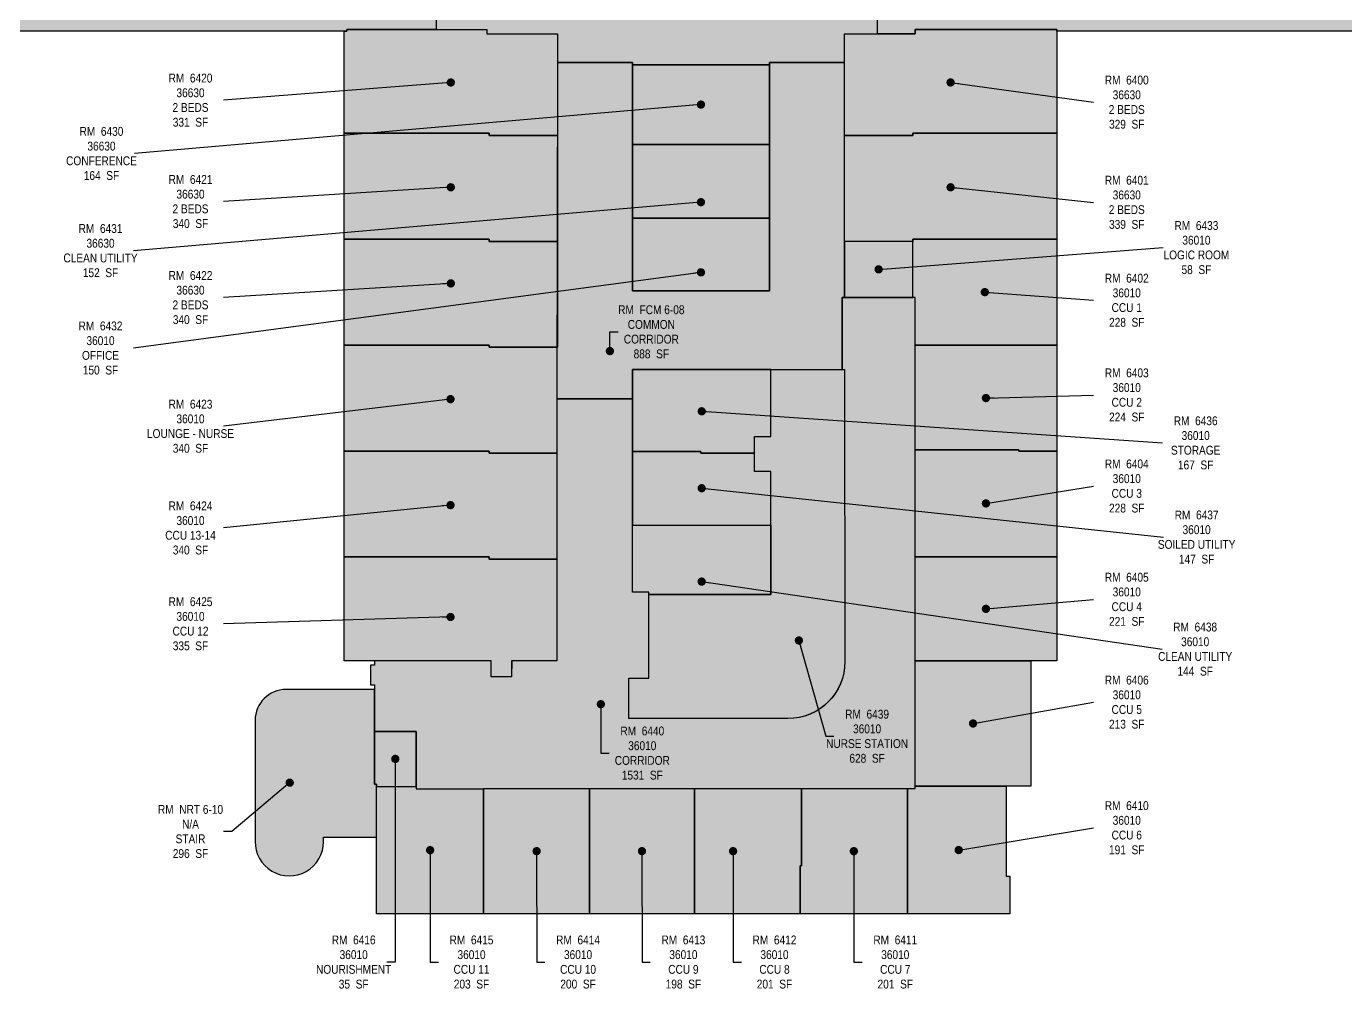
# Model space of a CAD drawing. Header units: inches. Extents: x 2581 to 7839, y 1550 to 4851.
# Drawn here: x 4134 to 6076, y 1551 to 2968 of the extents above; entities that cross this region are included whole.
import ezdxf

# ---------------------------------------------------------------- set-up
doc = ezdxf.new("R2010")
doc.units = ezdxf.units.IN
doc.header["$MEASUREMENT"] = 0
for name, color, linetype in [('0-LABEL', 3, 'Continuous'), ('1-NRT', 200, 'Continuous'), ('1-NRT-PTN', 253, 'Continuous'), ('3-FCM', 190, 'Continuous'), ('3-FCM-PTN', 9, 'Continuous'), ('4-OCC', 6, 'Continuous'), ('4-OCC-PTN', 95, 'Continuous')]:
    doc.layers.add(name, color=color, linetype=linetype)
doc.styles.add('ArialN', font='ARIALN.TTF')
doc.dimstyles.new('AB-195', dxfattribs={"dimscale": 195, "dimtxt": 0.0703125, "dimasz": 0.0625, "dimexe": 0.0625, "dimexo": 0.125, "dimgap": 0.25, "dimtad": 0, "dimdec": 4, "dimrnd": 0.0625, "dimzin": 0, "dimdsep": 46, "dimlunit": 4, "dimtxsty": 'ArialN', "dimblk": 'ARCHTICK', "dimcen": 0.0625, "dimclrd": 256, "dimclre": 256, "dimclrt": 256, "dimadec": 0, "dimazin": 0, "dimtfac": 1, "dimtdec": 4, "dimtofl": 0, "dimtmove": 2, "dimatfit": 3, "dimldrblk": 'DOT', "dimfxl": 0, "dimfrac": 2, "dimtolj": 1, "dimtzin": 0, "dimlwd": -1, "dimlwe": -1, "dimarcsym": 0})

# ---------------------------------------------------------------- blocks, each defined once
blk = doc.blocks.new('_ArchTick')
at = {"const_width": 0.15}
blk.add_lwpolyline([(-0.5, -0.5), (0.5, 0.5)], dxfattribs=at)
blk = doc.blocks.new('_Dot')
at = {"lineweight": -2}
blk.add_line((-0.5, 0), (-1, 0), dxfattribs=at)
at = {"const_width": 0.5}
blk.add_lwpolyline([(-0.25, 0, 1), (0.25, 0, 1)], format="xyb", close=True, dxfattribs=at)

msp = doc.modelspace()

# ---------------------------------------------------------------- hatches: boundary and pattern name
at = {"layer": '1-NRT-PTN'}
h = msp.add_hatch(color=256, dxfattribs=at)
edge = h.paths.add_edge_path()
edge.add_line((4646.000000000002, 1991.99999999999), (4515.999999999994, 1991.999999999991))
edge.add_arc((4516.000000000008, 1946.499999999975), 45.50000000001614, 90.00000000001832, 179.9999999652099)
edge.add_line((4470.499999999992, 1946.500000027602), (4470.500000000002, 1768.56616925701))
edge.add_arc((4520.871694081119, 1767.749993629552), 50.37830591888263, 179.0717142259682, 360.0000072451679)
edge.add_line((4571.250000000001, 1767.749999999991), (4571.250000000001, 1774.249999999991))
edge.add_line((4571.250000000001, 1774.249999999991), (4649.25, 1774.249999999991))
edge.add_line((4649.25, 1774.249999999991), (4649.250000000002, 1852.249999999995))
edge.add_line((4649.250000000002, 1852.249999999995), (4646.000000000021, 1852.249999999995))
edge.add_line((4646.000000000021, 1852.249999999995), (4646.000000000002, 1991.99999999999))
at = {"layer": '3-FCM-PTN'}
for points in [[(5338.268460914258, 2914.999999999994), (5338.250000000004, 2957.249999999994), (5387.000000000004, 2957.249999999994), (5387.000000000004, 3090.499999999994), (5370.750000000004, 3090.499999999994), (5370.750000000004, 3155.499999999994), (5335.000000000004, 3155.499999999994), (5335.000000000004, 3317.999999999994), (5387.000000000004, 3317.999999999993), (5387.000000000004, 3444.749999999994), (5338.250000000004, 3444.749999999994), (5338.250000000005, 4062.249999999994), (5127.015625000005, 4062.249999999995), (5127.015625000005, 3925.749999999994), (5227.750000000005, 3925.749999999994), (5227.750000000004, 3418.749999999994), (5026.250000000004, 3418.749999999995), (5026.250000000005, 3925.749999999994), (5127.000000000005, 3925.749999999994), (5127.000000000005, 4062.249999999995), (4915.750000000005, 4062.249999999995), (4915.750000000005, 3444.749999999995), (4811.750000000003, 3444.749999999995), (4811.750000000004, 3438.24999843495), (4737.000000000004, 3438.249980436934), (4737.000000000004, 3314.749999999995), (4922.250000000004, 3314.749999999993), (4922.250000000004, 3321.249999999995), (5247.750000000004, 3321.06299623587), (5247.750000000002, 3082.56299623587), (4922.250000000004, 3082.562996235869), (4922.250000000005, 3087.249999999995), (4737.000000000004, 3087.249999999995), (4737.000000000004, 2963.749999999995), (4811.750000000004, 2963.749999999995), (4811.750000000004, 2957.249999999995), (4915.750000000004, 2957.249999999995), (4915.750000000004, 2914.999999999995), (5026.250000000004, 2914.999999999995), (5026.250000000004, 2911.749999999994), (5227.750000000004, 2911.749999999994), (5227.750000000004, 2914.999999999994)], [(5387.000000000004, 2957.249999999994), (5387.000000000004, 3090.499999999994), (5546.250000000004, 3090.499999999993), (5546.250000000004, 3113.249999999994), (5608.000000000004, 3113.249999999994), (5608.000000000004, 3087.249999999994), (5696.000000000004, 3087.249999999994), (5696.000000000004, 3080.749999999996), (5908.750000000003, 3080.749999999993), (5908.750000000003, 3087.249999999993), (6033.750000000004, 3087.249999999993), (6033.750000000004, 3080.749999999996), (6209.250000000003, 3080.749999999993), (6209.250000000003, 3087.249999999993), (6475.750000000004, 3087.249999999993), (6475.750000000004, 3083.999999999996), (6479.000000000007, 3083.999999999993), (6479.000000000005, 2963.749999999993), (6475.000000000003, 2963.749999999993), (6475.000000000004, 2961.499999999993), (5651.000000000004, 2961.499999999994), (5651.000000000004, 2963.749999999994), (5442.250000000004, 2963.749999999994), (5442.250000000004, 2957.249999999994)], [(4737.000000000004, 3087.249999999995), (4737.000000000004, 2963.749999999995), (4605.500000000014, 2963.749999999995), (4605.500000000014, 2961.499999999995), (4601.500000000003, 2961.499999999995), (3712.000000000003, 2961.499999999995), (3712.000000000003, 2979.999999999996), (3697.499999999993, 2979.999999999996), (3697.499999999992, 2983.249999999979), (3557.249999999984, 2983.249999999939), (3557.250000000001, 3103.499999999996), (3687.250000000004, 3103.499999999996), (3687.250000000004, 3080.749999999995), (3755.500000000003, 3080.749999999995), (3755.500000000004, 3090.499999999996), (4659.000000000003, 3090.499999999996), (4659.000000000003, 3087.249999999995)], [(5026.250000000004, 2911.749999999994), (5026.250000000004, 2914.999999999995), (4915.750000000004, 2914.999999999995), (4914.932675216334, 2419.971325186873), (5026.250000000004, 2419.971325186873), (5026.250000000003, 2463.030113061379), (5335.16016519931, 2463.030113061379), (5335.160165199311, 2569.280113061379), (5338.250000000005, 2569.280113061379), (5338.250000000004, 2914.999999999994), (5227.750000000004, 2914.999999999994), (5227.750000000003, 2579.030113061379), (5026.250000000003, 2579.030113061379)]]:
    msp.add_hatch(color=256, dxfattribs=at).paths.add_polyline_path(points)
at = {"layer": '4-OCC-PTN'}
for color, points in [(26, [(4915.750000000004, 2807.749999999995), (4815.000000000003, 2807.749999999994), (4815.000000000004, 2810.999999999995), (4601.500000000003, 2810.999999999995), (4601.500000000003, 2961.499999999995), (4605.500000000014, 2961.499999999995), (4605.500000000014, 2963.749999999995), (4811.750000000004, 2963.749999999995), (4811.750000000004, 2957.249999999995), (4915.750000000004, 2957.249999999995)]), (26, [(5338.250000000005, 2807.749999999994), (5338.250000000004, 2957.249999999994), (5442.250000000004, 2957.249999999994), (5442.250000000004, 2963.749999999994), (5651.000000000004, 2963.749999999994), (5651.000000000004, 2810.999999999994), (5439.000000000004, 2810.999999999994), (5439.000000000004, 2807.749999999994)]), (26, [(5026.250000000004, 2911.749999999994), (5026.250000000003, 2794.499999999994), (5227.750000000004, 2794.499999999995), (5227.750000000004, 2911.749999999994)]), (26, [(4915.750000000003, 2651.749999999995), (4815.000000000003, 2651.749999999995), (4815.000000000003, 2654.999999999995), (4601.500000000003, 2654.999999999995), (4601.500000000003, 2810.999999999995), (4815.000000000003, 2810.999999999994), (4815.000000000004, 2807.749999999994), (4915.750000000004, 2807.749999999995)]), (26, [(5338.250000000005, 2807.749999999994), (5439.000000000004, 2807.749999999994), (5439.000000000004, 2810.999999999994), (5651.000000000004, 2810.999999999994), (5651.000000000004, 2654.999999999994), (5439.000000000003, 2654.999999999994), (5439.000000000004, 2651.749999999994), (5338.250000000004, 2651.749999999994)]), (26, [(5026.250000000006, 2685.874999999994), (5227.750000000003, 2685.874999999994), (5227.750000000004, 2794.499999999995), (5026.250000000004, 2794.499999999994)]), (17, [(5227.750000000003, 2685.874999999994), (5026.250000000006, 2685.874999999994), (5026.250000000003, 2579.030113061379), (5227.750000000003, 2579.030113061379)]), (26, [(4915.750000000004, 2495.749999999995), (4815.000000000003, 2495.749999999994), (4815.000000000003, 2498.999999999995), (4601.500000000003, 2498.999999999995), (4601.500000000003, 2654.999999999995), (4815.000000000003, 2654.999999999995), (4815.000000000003, 2651.749999999995), (4915.750000000003, 2651.749999999994)]), (17, [(5439.000000000004, 2651.749999999994), (5338.250000000004, 2651.749999999994), (5338.250000000025, 2569.280113061379), (5439.016645232967, 2569.280113061379)]), (17, [(5442.25873422154, 2569.280113061379), (5439.016645232967, 2569.280113061379), (5439.000000000004, 2654.999999999994), (5651.000000000003, 2654.999999999994), (5651.000000000003, 2498.999999999994), (5442.263224818039, 2498.999999999994)]), (17, [(4914.932675216332, 2339.749999999993), (4815.000000000003, 2339.749999999995), (4815.000000000003, 2342.999999999995), (4601.500000000012, 2342.999999999995), (4601.500000000012, 2498.999999999995), (4815.000000000003, 2498.999999999995), (4815.000000000003, 2495.749999999995), (4914.932675216335, 2495.749999999995)]), (17, [(5442.263224818039, 2498.999999999994), (5651.000000000003, 2498.999999999994), (5651.000000000003, 2342.999999999994), (5595.000000000004, 2342.999999999994), (5595.000000000003, 2344.722606103457), (5442.273082478972, 2344.722606103458)]), (17, [(5026.250000000004, 2463.030113061379), (5026.250000000004, 2342.536774825693), (5127.000000000002, 2342.536774825693), (5127.000000000002, 2340.015056530683), (5206.000000000002, 2340.015056530684), (5206.000000000003, 2364.321218647251), (5230.0238906347, 2364.321218647251), (5230.023890634702, 2463.030113061379)]), (17, [(4914.894198093365, 2183.749999999993), (4815.000000000003, 2183.749999999995), (4815.000000000003, 2186.999999999995), (4601.500000000011, 2186.999999999995), (4601.500000000012, 2342.999999999995), (4815.000000000003, 2342.999999999995), (4815.000000000003, 2339.749999999995), (4914.894198093365, 2339.749999999993)]), (17, [(5026.250000000003, 2233.999999999994), (5229.886945317347, 2233.999999999991), (5229.886945317347, 2312.821218647252), (5206.000000000003, 2312.821218647252), (5206.000000000002, 2340.015056530684), (5127.000000000002, 2340.015056530683), (5127.000000000002, 2342.536774825693), (5026.250000000004, 2342.536774825693)]), (17, [(5442.273082478972, 2344.722606103458), (5595.000000000003, 2344.722606103457), (5595.000000000004, 2342.999999999994), (5651.000000000003, 2342.999999999994), (5651.000000000003, 2186.991802901105), (5442.283160797885, 2186.991802902548)]), (17, [(5229.886945317347, 2131.947548455418), (5050.000000000005, 2131.947548455418), (5050.000000000006, 2135.145096910842), (5026.250000000003, 2135.145096910843), (5026.250000000003, 2233.999999999994), (5229.886945317347, 2233.999999999991)]), (17, [(4914.894198093365, 2183.749999999993), (4914.894198093365, 2034.249999999995), (4848.237016153992, 2034.249999999995), (4848.2185754012, 2010.274779548494), (4818.250000000003, 2010.274779548493), (4818.250000000003, 2034.249999999995), (4601.500000000011, 2034.249999999995), (4601.500000000011, 2186.999999999995), (4815.000000000003, 2186.999999999995), (4815.000000000003, 2183.749999999995)]), (17, [(5442.283160797885, 2186.991802902548), (5651.000000000003, 2186.991802901105), (5651.000000000003, 2034.249999999994), (5442.292920341169, 2034.249999999995)]), (17, [(5613.000000450736, 2034.254138583544), (5613.000000000003, 2034.249999999994), (5612.979865103236, 1849.37368693859), (5442.304733838043, 1849.362781532871), (5442.304733838044, 2034.249999999995)]), (17, [(4707.750000000002, 1930.249999999995), (4646.000000000002, 1930.249999999995), (4646.000000000002, 1852.249999999995), (4649.250000000002, 1852.249999999995), (4649.250000000002, 1848.999999999995), (4707.750000000002, 1848.999999999995)]), (17, [(4807.000000000002, 1845.749999999995), (4807.000000000001, 1661.499999999995), (4649.250000000002, 1661.499999999994), (4649.250000000002, 1744.999999999995), (4649.250000000002, 1848.999999999995), (4707.750000000002, 1848.999999999995), (4707.750000001469, 1845.749999999995)]), (17, [(4963.000000000003, 1846.091546470555), (4963.000000000001, 1661.499999999995), (4807.000000000001, 1661.499999999995), (4807.000000000001, 1846.091546470558)]), (17, [(5117.250000000005, 1846.091546470552), (5117.250000000001, 1661.499999999995), (4963.000000000002, 1661.499999999995), (4963.000000000003, 1846.091546470555)]), (17, [(5275.000000000003, 1846.091546470549), (5275.000000000002, 1731.999999999994), (5273.250000000003, 1731.999999999994), (5273.250000000001, 1661.499999999994), (5117.250000000001, 1661.499999999995), (5117.250000000004, 1846.091546470552)]), (17, [(5431.000000000006, 1846.091546470547), (5431.000000000002, 1661.499999999992), (5273.250000000002, 1661.499999999994), (5273.250000000003, 1731.999999999994), (5275.000000000002, 1731.999999999994), (5275.000000000003, 1846.091546470549)]), (17, [(5431.000000000006, 1846.091546470547), (5442.304942855872, 1846.091546470548), (5442.304942855873, 1849.392275160539), (5576.250000000001, 1849.377687191678), (5576.25, 1716.999999999994), (5582.000000000001, 1716.999999999994), (5582.000000000002, 1661.499999999993), (5431.000000000002, 1661.499999999992)])]:
    msp.add_hatch(color=color, dxfattribs=at).paths.add_polyline_path(points)
h = msp.add_hatch(color=17, dxfattribs=at)
edge = h.paths.add_edge_path()
edge.add_line((5026.250000000004, 2419.971325186873), (4914.932675216334, 2419.971325186621))
edge.add_line((4914.932675216334, 2419.971325186621), (4914.894198093365, 2034.249999999995))
edge.add_line((4914.894198093365, 2034.249999999995), (4848.2185754012, 2034.249999999995))
edge.add_line((4848.2185754012, 2034.249999999995), (4848.2185754012, 2010.274779548494))
edge.add_line((4848.2185754012, 2010.274779548494), (4818.250000000003, 2010.274779548493))
edge.add_line((4818.250000000003, 2010.274779548493), (4818.250000000002, 2034.249999999995))
edge.add_line((4818.250000000002, 2034.249999999995), (4646.000000000003, 2034.249999999995))
edge.add_line((4646.000000000003, 2034.249999999995), (4646.000000000003, 2027.749999999995))
edge.add_line((4646.000000000003, 2027.749999999995), (4640.500000000012, 2027.749999999995))
edge.add_line((4640.500000000012, 2027.749999999995), (4640.500000000012, 1998.499999999995))
edge.add_line((4640.500000000012, 1998.499999999995), (4646.000000000002, 1998.499999999995))
edge.add_line((4646.000000000002, 1998.499999999995), (4646.000000000002, 1930.249999999995))
edge.add_line((4646.000000000002, 1930.249999999995), (4707.750000000002, 1930.249999999995))
edge.add_line((4707.750000000002, 1930.249999999995), (4707.750000000002, 1845.749999999995))
edge.add_line((4707.750000000002, 1845.749999999995), (4807.000000000001, 1845.749999999995))
edge.add_line((4807.000000000001, 1845.749999999995), (4807.000000000001, 1846.091546470549))
edge.add_line((4807.000000000001, 1846.091546470549), (5442.304942855872, 1846.091546470548))
edge.add_line((5442.304942855872, 1846.091546470548), (5442.25873422154, 2569.280113061379))
edge.add_line((5442.25873422154, 2569.280113061379), (5335.160165199311, 2569.280113061379))
edge.add_line((5335.160165199311, 2569.280113061379), (5335.16016519931, 2463.030113061379))
edge.add_line((5335.16016519931, 2463.030113061379), (5338.130296038298, 2463.030113061379))
edge.add_line((5338.130296038298, 2463.030113061379), (5339.000000000003, 2032.999999999994))
edge.add_arc((5255.169540876786, 2032.830459123212), 83.83063056495695, -90.11587630023888, 0.11587630023871043, ccw=False)
edge.add_line((5255.000000000004, 1948.999999999994), (5021.000000000002, 1948.999999999992))
edge.add_line((5021.000000000002, 1948.999999999992), (5021.000000000002, 2008.562286179094))
edge.add_line((5021.000000000002, 2008.562286179094), (5050.000000000003, 2008.562286179095))
edge.add_line((5050.000000000003, 2008.562286179095), (5050.000000000006, 2135.145096910842))
edge.add_line((5050.000000000006, 2135.145096910842), (5026.250000000003, 2135.145096910842))
edge.add_line((5026.250000000003, 2135.145096910842), (5026.250000000004, 2419.971325186873))
h = msp.add_hatch(color=17, dxfattribs=at)
edge = h.paths.add_edge_path()
edge.add_line((5230.0238906347, 2364.321218647251), (5230.023890634702, 2463.03011306138))
edge.add_line((5230.023890634702, 2463.03011306138), (5338.130296038298, 2463.030113061379))
edge.add_line((5338.130296038298, 2463.030113061379), (5339.000000000003, 2032.999999999994))
edge.add_arc((5255.000000000001, 2032.999999999996), 84.00000000000182, 270.0000000000006, 359.9999999999988, ccw=False)
edge.add_line((5255.000000000002, 1948.999999999994), (5021.000000000002, 1948.999999999992))
edge.add_line((5021.000000000002, 1948.999999999992), (5021.000000000002, 2008.562286179094))
edge.add_line((5021.000000000002, 2008.562286179094), (5050.000000000003, 2008.562286179095))
edge.add_line((5050.000000000003, 2008.562286179095), (5050.000000000005, 2131.947548455418))
edge.add_line((5050.000000000005, 2131.947548455418), (5229.886945317347, 2131.947548455418))
edge.add_line((5229.886945317347, 2131.947548455418), (5229.886945317347, 2312.821218647252))
edge.add_line((5229.886945317347, 2312.821218647252), (5206.000000000003, 2312.821218647252))
edge.add_line((5206.000000000003, 2312.821218647252), (5206.000000000003, 2364.321218647251))
edge.add_line((5206.000000000003, 2364.321218647251), (5230.0238906347, 2364.321218647251))

# ---------------------------------------------------------------- linework, layer by layer
at = {"layer": '1-NRT'}
msp.add_lwpolyline([(4646.000000000002, 1991.99999999999), (4515.999999999994, 1991.999999999991, 0.4142135621951573), (4470.499999999992, 1946.500000027602), (4470.500000000002, 1768.56616925701, 1.008133875078394), (4571.250000000001, 1767.749999999991), (4571.250000000001, 1774.249999999991), (4649.25, 1774.249999999991), (4649.250000000002, 1852.249999999995), (4646.000000000021, 1852.249999999995), (4646.000000000002, 1991.99999999999), (4646.000000000002, 1991.99999999999), (4646.000000000002, 1991.99999999999)], format="xyb", close=True, dxfattribs=at)
at = {"layer": '3-FCM'}
for points in [[(5387.000000000004, 2957.249999999994), (5387.000000000004, 3090.499999999994), (5546.250000000004, 3090.499999999993), (5546.250000000004, 3113.249999999994), (5608.000000000004, 3113.249999999994), (5608.000000000004, 3087.249999999994), (5696.000000000004, 3087.249999999994), (5696.000000000004, 3080.749999999996), (5908.750000000003, 3080.749999999993), (5908.750000000003, 3087.249999999993), (6033.750000000004, 3087.249999999993), (6033.750000000004, 3080.749999999996), (6209.250000000003, 3080.749999999993), (6209.250000000003, 3087.249999999993), (6475.750000000004, 3087.249999999993), (6475.750000000004, 3083.999999999996), (6479.000000000007, 3083.999999999993), (6479.000000000005, 2963.749999999993), (6475.000000000003, 2963.749999999993), (6475.000000000004, 2961.499999999993), (5651.000000000004, 2961.499999999994), (5651.000000000004, 2963.749999999994), (5442.250000000004, 2963.749999999994), (5442.250000000004, 2957.249999999994)], [(4737.000000000004, 3087.249999999995), (4737.000000000004, 2963.749999999995), (4605.500000000014, 2963.749999999995), (4605.500000000014, 2961.499999999995), (4601.500000000003, 2961.499999999995), (3712.000000000003, 2961.499999999995), (3712.000000000003, 2979.999999999996), (3697.499999999993, 2979.999999999996), (3697.499999999992, 2983.249999999979), (3557.249999999984, 2983.249999999939), (3557.250000000001, 3103.499999999996), (3687.250000000004, 3103.499999999996), (3687.250000000004, 3080.749999999995), (3755.500000000003, 3080.749999999995), (3755.500000000004, 3090.499999999996), (4659.000000000003, 3090.499999999996), (4659.000000000003, 3087.249999999995)], [(5026.250000000004, 2911.749999999994), (5026.250000000004, 2914.999999999995), (4915.750000000004, 2914.999999999995), (4914.932675216334, 2419.971325186873), (5026.250000000004, 2419.971325186873), (5026.250000000003, 2463.030113061379), (5335.16016519931, 2463.030113061379), (5335.160165199311, 2569.280113061379), (5338.250000000005, 2569.280113061379), (5338.250000000004, 2914.999999999994), (5227.750000000004, 2914.999999999994), (5227.750000000003, 2579.030113061379), (5026.250000000003, 2579.030113061379)]]:
    msp.add_lwpolyline(points, close=True, dxfattribs=at)
for points in [[(5338.268460914258, 2914.999999999994), (5338.250000000004, 2957.249999999994), (5387.000000000004, 2957.249999999994), (5387.000000000004, 3090.499999999994)], [(4737.000000000004, 3087.249999999995), (4737.000000000004, 2963.749999999995), (4811.750000000004, 2963.749999999995), (4811.750000000004, 2963.749999999995), (4811.750000000004, 2957.249999999995), (4915.750000000004, 2957.249999999995), (4915.750000000004, 2914.999999999995), (5026.250000000004, 2914.999999999995), (5026.250000000004, 2911.749999999994), (5227.750000000004, 2911.749999999994), (5227.750000000004, 2914.999999999994), (5338.268460914258, 2914.999999999994)]]:
    msp.add_lwpolyline(points, dxfattribs=at)
at = {"layer": '4-OCC'}
for points in [[(4915.750000000004, 2807.749999999995), (4815.000000000003, 2807.749999999994), (4815.000000000004, 2810.999999999995), (4601.500000000003, 2810.999999999995), (4601.500000000003, 2961.499999999995), (4605.500000000014, 2961.499999999995), (4605.500000000014, 2963.749999999995), (4811.750000000004, 2963.749999999995), (4811.750000000004, 2957.249999999995), (4915.750000000004, 2957.249999999995)], [(5338.250000000005, 2807.749999999994), (5338.250000000004, 2957.249999999994), (5442.250000000004, 2957.249999999994), (5442.250000000004, 2963.749999999994), (5651.000000000004, 2963.749999999994), (5651.000000000004, 2810.999999999994), (5439.000000000004, 2810.999999999994), (5439.000000000004, 2807.749999999994)], [(5026.250000000004, 2911.749999999994), (5026.250000000004, 2911.749999999994), (5026.250000000004, 2911.749999999994), (5026.250000000003, 2794.499999999994), (5227.750000000004, 2794.499999999995), (5227.750000000004, 2794.499999999995), (5227.750000000004, 2794.499999999995), (5227.750000000004, 2794.499999999995), (5227.750000000004, 2794.499999999995), (5227.750000000004, 2794.499999999995), (5227.750000000004, 2911.749999999994), (5227.750000000004, 2911.749999999994), (5227.750000000004, 2911.749999999994)], [(5338.250000000005, 2807.749999999994), (5439.000000000004, 2807.749999999994), (5439.000000000004, 2810.999999999994), (5651.000000000004, 2810.999999999994), (5651.000000000004, 2654.999999999994), (5439.000000000003, 2654.999999999994), (5439.000000000004, 2651.749999999994), (5338.250000000004, 2651.749999999994)], [(5026.250000000006, 2685.874999999994), (5227.750000000003, 2685.874999999994), (5227.750000000004, 2794.499999999995), (5026.250000000004, 2794.499999999994), (5026.250000000006, 2685.874999999994)], [(5227.750000000003, 2685.874999999994), (5026.250000000006, 2685.874999999994), (5026.250000000006, 2685.874999999994), (5026.250000000006, 2685.874999999994), (5026.250000000006, 2685.874999999994), (5026.250000000003, 2579.030113061379), (5227.750000000003, 2579.030113061379), (5227.750000000003, 2685.874999999994)], [(4915.750000000004, 2495.749999999995), (4815.000000000003, 2495.749999999994), (4815.000000000003, 2498.999999999995), (4601.500000000003, 2498.999999999995), (4601.500000000003, 2654.999999999995), (4815.000000000003, 2654.999999999995), (4815.000000000003, 2651.749999999995), (4915.750000000003, 2651.749999999994)], [(5439.000000000004, 2651.749999999994), (5338.250000000004, 2651.749999999994), (5338.250000000025, 2569.280113061379), (5439.016645232967, 2569.280113061379)], [(5442.25873422154, 2569.280113061379), (5439.016645232967, 2569.280113061379), (5439.000000000004, 2654.999999999994), (5651.000000000003, 2654.999999999994), (5651.000000000003, 2498.999999999994), (5442.263224818039, 2498.999999999994), (5442.263224818039, 2498.999999999994), (5442.263224818039, 2498.999999999994)], [(4914.932675216332, 2339.749999999993), (4815.000000000003, 2339.749999999995), (4815.000000000003, 2342.999999999995), (4601.500000000012, 2342.999999999995), (4601.500000000012, 2498.999999999995), (4815.000000000003, 2498.999999999995), (4815.000000000003, 2495.749999999995), (4914.932675216335, 2495.749999999995)], [(5442.263224818039, 2498.999999999994), (5442.263224818039, 2498.999999999994), (5442.263224818039, 2498.999999999994), (5651.000000000003, 2498.999999999994), (5651.000000000003, 2342.999999999994), (5595.000000000004, 2342.999999999994), (5595.000000000003, 2344.722606103457), (5442.273082478972, 2344.722606103458)], [(5026.250000000004, 2463.030113061379), (5026.250000000004, 2342.536774825693), (5127.000000000002, 2342.536774825693), (5127.000000000002, 2340.015056530683), (5206.000000000002, 2340.015056530684), (5206.000000000003, 2364.321218647251), (5230.0238906347, 2364.321218647251), (5230.023890634702, 2463.030113061379)], [(4914.894198093365, 2183.749999999993), (4815.000000000003, 2183.749999999995), (4815.000000000003, 2186.999999999995), (4601.500000000011, 2186.999999999995), (4601.500000000012, 2342.999999999995), (4815.000000000003, 2342.999999999995), (4815.000000000003, 2339.749999999995), (4914.894198093365, 2339.749999999993)], [(5442.273082478972, 2344.722606103458), (5595.000000000003, 2344.722606103457), (5595.000000000004, 2342.999999999994), (5651.000000000003, 2342.999999999994), (5651.000000000003, 2186.991802901105), (5442.283160797885, 2186.991802902548)], [(5229.886945317347, 2131.947548455418), (5050.000000000005, 2131.947548455418), (5050.000000000006, 2135.145096910842), (5026.250000000003, 2135.145096910843), (5026.250000000003, 2233.999999999994), (5229.886945317347, 2233.999999999991)], [(4914.894198093365, 2183.749999999993), (4914.894198093365, 2034.249999999995), (4848.237016153992, 2034.249999999995), (4848.2185754012, 2010.274779548494), (4818.250000000003, 2010.274779548493), (4818.250000000003, 2034.249999999995), (4601.500000000011, 2034.249999999995), (4601.500000000011, 2186.999999999995), (4815.000000000003, 2186.999999999995), (4815.000000000003, 2183.749999999995)], [(5442.283160797885, 2186.991802902548), (5651.000000000003, 2186.991802901105), (5651.000000000003, 2034.249999999994), (5442.292920341169, 2034.249999999995)], [(5613.000000450736, 2034.254138583544), (5613.000000000003, 2034.249999999994), (5612.979865103236, 1849.37368693859), (5442.304733838043, 1849.362781532871), (5442.304733838044, 2034.249999999995)], [(4707.750000000002, 1930.249999999995), (4646.000000000002, 1930.249999999995), (4646.000000000002, 1852.249999999995), (4649.250000000002, 1852.249999999995), (4649.250000000002, 1848.999999999995), (4707.750000000002, 1848.999999999995)], [(4807.000000000002, 1845.749999999995), (4807.000000000001, 1661.499999999995), (4649.250000000002, 1661.499999999994), (4649.250000000002, 1744.999999999995), (4649.250000000002, 1744.999999999995), (4649.250000000002, 1848.999999999995), (4707.750000000002, 1848.999999999995), (4707.750000001469, 1845.749999999995)], [(4963.000000000003, 1846.091546470555), (4963.000000000001, 1661.499999999995), (4807.000000000001, 1661.499999999995), (4807.000000000001, 1846.091546470549)], [(5117.250000000005, 1846.091546470552), (5117.250000000001, 1661.499999999995), (4963.000000000002, 1661.499999999995), (4963.000000000003, 1846.091546470555)], [(5275.000000000003, 1846.091546470549), (5275.000000000002, 1731.999999999994), (5273.250000000003, 1731.999999999994), (5273.250000000001, 1661.499999999994), (5117.250000000001, 1661.499999999995), (5117.250000000004, 1846.091546470552)], [(5431.000000000006, 1846.091546470547), (5431.000000000002, 1661.499999999992), (5273.250000000002, 1661.499999999994), (5273.250000000003, 1731.999999999994), (5275.000000000002, 1731.999999999994), (5275.000000000003, 1846.091546470549)], [(5431.000000000006, 1846.091546470547), (5442.304942855872, 1846.091546470548), (5442.304942855873, 1849.392275160539), (5576.250000000001, 1849.377687191678), (5576.25, 1716.999999999994), (5582.000000000001, 1716.999999999994), (5582.000000000002, 1661.499999999993), (5431.000000000002, 1661.499999999992)]]:
    msp.add_lwpolyline(points, close=True, dxfattribs=at)
for points in [[(4915.750000000003, 2651.749999999995), (4815.000000000003, 2651.749999999995), (4815.000000000003, 2654.999999999995), (4601.500000000003, 2654.999999999995), (4601.500000000003, 2810.999999999995), (4815.000000000003, 2810.999999999994), (4815.000000000004, 2807.749999999994), (4915.750000000004, 2807.749999999995), (4915.750000000003, 2651.749999999995)], [(5026.250000000003, 2233.999999999994), (5229.886945317347, 2233.999999999991), (5229.886945317347, 2312.821218647252), (5206.000000000003, 2312.821218647252), (5206.000000000002, 2340.015056530684), (5127.000000000002, 2340.015056530683), (5127.000000000002, 2342.536774825693), (5026.250000000004, 2342.536774825693), (5026.250000000003, 2233.999999999994)]]:
    msp.add_lwpolyline(points, dxfattribs=at)
for points in [[(5026.250000000004, 2419.971325186873), (4914.932675216334, 2419.971325186621), (4914.894198093365, 2034.249999999995), (4848.2185754012, 2034.249999999995), (4848.2185754012, 2010.274779548494), (4818.250000000003, 2010.274779548493), (4818.250000000002, 2034.249999999995), (4646.000000000003, 2034.249999999995), (4646.000000000003, 2027.749999999995), (4640.500000000012, 2027.749999999995), (4640.500000000012, 1998.499999999995), (4646.000000000002, 1998.499999999995), (4646.000000000002, 1930.249999999995), (4707.750000000002, 1930.249999999995), (4707.750000000002, 1845.749999999995), (4807.000000000001, 1845.749999999995), (4807.000000000001, 1846.091546470549), (5442.304942855872, 1846.091546470548), (5442.25873422154, 2569.280113061379), (5335.160165199311, 2569.280113061379), (5335.16016519931, 2463.030113061379), (5338.130296038298, 2463.030113061379), (5339.000000000003, 2032.999999999994, -0.4153987671525642), (5255.000000000004, 1948.999999999994), (5021.000000000002, 1948.999999999992), (5021.000000000002, 2008.562286179094), (5050.000000000003, 2008.562286179095), (5050.000000000006, 2135.145096910842), (5026.250000000003, 2135.145096910842)], [(5230.0238906347, 2364.321218647251), (5230.023890634702, 2463.03011306138), (5338.130296038298, 2463.030113061379), (5339.000000000003, 2032.999999999994, -0.4142135623730872), (5255.000000000002, 1948.999999999994), (5021.000000000002, 1948.999999999992), (5021.000000000002, 2008.562286179094), (5050.000000000003, 2008.562286179095), (5050.000000000005, 2131.947548455418), (5229.886945317347, 2131.947548455418), (5229.886945317347, 2312.821218647252), (5206.000000000003, 2312.821218647252), (5206.000000000003, 2364.321218647251), (5230.0238906347, 2364.321218647251)]]:
    msp.add_lwpolyline(points, format="xyb", close=True, dxfattribs=at)

# ---------------------------------------------------------------- texts
at = {"layer": '0-LABEL', "char_height": 13, "attachment_point": 5, "style": 'ArialN'}
for s, insert in [('RM  6420\\P36630\\P2 BEDS\\P331  SF', (4375.295016735411, 2859.631502718807)), ('RM  6400\\P36630\\P2 BEDS\\P329  SF', (5754.015583464156, 2856.658817764374)), ('RM  6430\\P36630\\PCONFERENCE\\P164  SF', (4244.186223355327, 2781.124999999995)), ('RM  6421\\P36630\\P2 BEDS\\P340  SF', (4375.295016735411, 2710.353391250782)), ('RM  6401\\P36630\\P2 BEDS\\P339  SF', (5754.015583464156, 2709.17690428663)), ('RM  6433\\P36010\\PLOGIC ROOM\\P58  SF', (5856.606773623666, 2642.511362190191)), ('RM  6431\\P36630\\PCLEAN UTILITY\\P152  SF', (4242.779015509619, 2638.036038307757)), ('RM  6422\\P36630\\P2 BEDS\\P340  SF', (4375.29501673541, 2568.945467552417)), ('RM  6402\\P36010\\PCCU 1\\P228  SF', (5754.015583464156, 2564.944534944764)), ('RM  FCM 6-08\\PCOMMON\\PCORRIDOR\\P888  SF', (5053.909234996972, 2518.495671125973)), ('RM  6432\\P36010\\POFFICE\\P150  SF', (4242.779015509615, 2494.629564598313)), ('RM  6403\\P36010\\PCCU 2\\P224  SF', (5754.015583464155, 2425.507091019127)), ('RM  6423\\P36010\\PLOUNGE - NURSE\\P340  SF', (4375.29501673541, 2379.464266800548)), ('RM  6436\\P36010\\PSTORAGE\\P167  SF', (5855.492600959172, 2354.922013636308)), ('RM  6404\\P36010\\PCCU 3\\P228  SF', (5754.015583464155, 2291.421709411471)), ('RM  6424\\P36010\\PCCU 13-14\\P340  SF', (4375.29501673541, 2229.685456171722)), ('RM  6437\\P36010\\PSOILED UTILITY\\P147  SF', (5856.903921291167, 2216.268387412842)), ('RM  6405\\P36010\\PCCU 4\\P221  SF', (5754.015583464155, 2124.563878631444)), ('RM  6425\\P36010\\PCCU 12\\P335  SF', (4375.29501673541, 2088.586623592638)), ('RM  6438\\P36010\\PCLEAN UTILITY\\P144  SF', (5854.782060262733, 2051.245658195831)), ('RM  6406\\P36010\\PCCU 5\\P213  SF', (5754.015583464155, 1973.132597276636)), ('RM  6439\\P36010\\PNURSE STATION\\P628  SF', (5371.647037835959, 1922.951684849319)), ('RM  6440\\P36010\\PCORRIDOR\\P1531  SF', (5040.604701790988, 1898.182492321381)), ('RM  6410\\P36010\\PCCU 6\\P191  SF', (5754.015583464155, 1788.275893977202)), ('RM  NRT 6-10\\PN/A\\PSTAIR\\P296  SF', (4375.295016735409, 1782.685843855331)), ('RM  6416\\P36010\\PNOURISHMENT\\P35  SF', (4615.564066856979, 1590.499999999995)), ('RM  6415\\P36010\\PCCU 11\\P203  SF', (4789.125000000002, 1590.499999999994)), ('RM  6414\\P36010\\PCCU 10\\P200  SF', (4946.000000000002, 1590.499999999994)), ('RM  6413\\P36010\\PCCU 9\\P198  SF', (5101.125000000003, 1590.499999999994)), ('RM  6412\\P36010\\PCCU 8\\P201  SF', (5235.280875119823, 1590.499999999994)), ('RM  6411\\P36010\\PCCU 7\\P201  SF', (5413.125000000004, 1590.499999999994))]:
    msp.add_mtext(s, dxfattribs=dict(at, insert=insert))

# ---------------------------------------------------------------- leaders
at = {"layer": '0-LABEL', "annotation_type": 0, "has_hookline": 1}
for points, hookline_direction, text_width in [([(4758.625000000004, 2885.749999999995), (4424.045016735411, 2859.631502718807)], 1, 62.68553888130969), ([(5494.625000000004, 2885.749999999994), (5705.265583464156, 2856.658817764374)], 0, 62.68553888130969), ([(5127.000000000004, 2853.124999999995), (4292.936223355327, 2781.124999999995)], 1, 102.7141882673943), ([(4758.625000000004, 2731.374999999995), (4424.045016735411, 2710.353391250782)], 1, 60.6637107776262), ([(5494.625000000004, 2731.374999999994), (5705.265583464156, 2709.17690428663)], 0, 60.6637107776262), ([(5127.000000000006, 2709.448975390354), (4291.529015509619, 2638.036038307757)], 1, 108.3983628922237), ([(5388.633322616485, 2610.515056530686), (5807.856773623666, 2642.511362190191)], 0, 94.64461118690315), ([(5127.000000000003, 2606.103424337759), (4291.529015509615, 2494.629564598313)], 1, 62.63233287858118), ([(4758.625000000004, 2589.846817580637), (4424.04501673541, 2568.945467552417)], 1, 62.63233287858118), ([(5545.000000000004, 2576.999999999994), (5705.265583464156, 2564.944534944764)], 0, 62.63233287858118), ([(4992.909234996971, 2490.18320519364), (4992.971734996972, 2518.495671125973), (5005.159234996972, 2518.495671125973)], 0, 95.81514324693042), ([(4758.216337608173, 2419.374999999994), (4424.04501673541, 2379.464266800548)], 1, 126.3731241473397), ([(5546.63161240902, 2420.999999999994), (5705.265583464155, 2425.507091019127)], 0, 62.71214188267395), ([(5128.136945317353, 2401.522584796031), (5806.742600959172, 2354.922013636308)], 0, 71.34924965893589), ([(5128.068472658675, 2288.268387412842), (5808.153921291167, 2216.268387412842)], 0, 113.4174624829468), ([(5546.636541239487, 2265.857204502281), (5705.265583464155, 2291.421709411471)], 0, 62.68553888130969), ([(4758.197099046688, 2263.374999999994), (4424.04501673541, 2229.685456171722)], 1, 73.02523874488405), ([(5128.068472658675, 2150.794582112349), (5806.032060262733, 2051.245658195831)], 0, 108.3983628922237), ([(5546.641580398944, 2110.620901451271), (5705.265583464155, 2124.563878631444)], 0, 62.80081855388813), ([(4758.197099046688, 2098.637389774244), (4424.04501673541, 2088.586623592638)], 1, 62.80081855388813), ([(5271.215339230708, 2064.093056775324), (5310.709537835959, 1922.951684849319), (5322.897037835959, 1922.951684849319)], 0, 118.4365620736699), ([(4979.604701790988, 1970.182492321381), (4979.667201790988, 1898.182492321381), (4991.854701790988, 1898.182492321381)], 0, 80.14597544338336), ([(5527.652367144389, 1941.808460058208), (5705.265583464155, 1973.132597276636)], 0, 62.71214188267395), ([(4676.875000000002, 1889.624999999995), (4676.501566856979, 1590.499999999995), (4664.314066856979, 1590.499999999995)], 1, 109.4536152796726), ([(4521.451717364911, 1854.68584385533), (4436.232516735409, 1782.685843855331), (4424.045016735409, 1782.685843855331)], 1, 94.09481582537518), ([(5506.500000000002, 1755.446137580265), (5705.265583464155, 1788.275893977202)], 0, 62.68553888130969), ([(4728.125000000002, 1755.249999999994), (4728.187500000002, 1590.499999999994), (4740.375000000002, 1590.499999999994)], 0, 62.80081855388813), ([(4885.000000000002, 1753.795773235275), (4885.062500000002, 1590.499999999994), (4897.250000000002, 1590.499999999994)], 0, 62.68553888130969), ([(5040.125000000003, 1753.795773235275), (5040.187500000003, 1590.499999999994), (5052.375000000003, 1590.499999999994)], 0, 62.71214188267395), ([(5174.280875119823, 1753.795773235273), (5174.343375119823, 1590.499999999994), (5186.530875119823, 1590.499999999994)], 0, 62.63233287858118), ([(5352.125000000004, 1753.795773235271), (5352.187500000004, 1590.499999999994), (5364.375000000004, 1590.499999999994)], 0, 60.6637107776262)]:
    msp.add_leader(points, dimstyle='AB-195', dxfattribs=dict(at, hookline_direction=hookline_direction, text_width=text_width))

doc.saveas('drawing.dxf')
